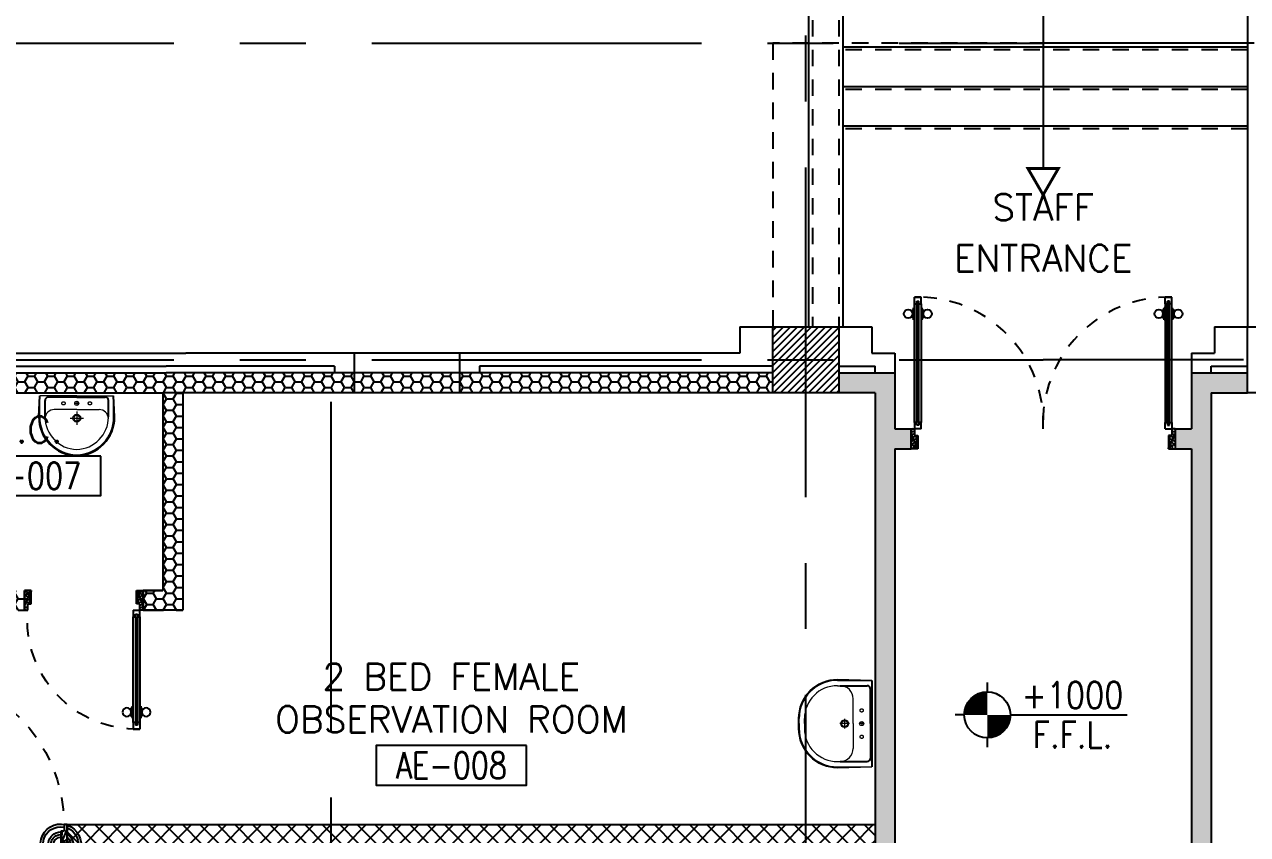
# Model space of a CAD drawing. Extents: x 417819.9 to 417911.9, y 43448 to 43539.2.
# Drawn here: x 417881.97 to 417891.25, y 43522.09 to 43528.24 of the extents above; entities that cross this region are included whole.
import ezdxf
from ezdxf.enums import TextEntityAlignment as Align

# ---------------------------------------------------------------- set-up
doc = ezdxf.new("R2010")
doc.units = 0
doc.header["$MEASUREMENT"] = 0
doc.header["$PDMODE"] = 3
doc.header["$PDSIZE"] = 0.1
for name, pattern in [('CENTERX2', [4, 2.5, -0.5, 0.5, -0.5]), ('DASHED', [0.75, 0.5, -0.25]), ('HIDDEN', [0.375, 0.25, -0.125]), ('HIDDEN2', [0.1875, 0.125, -0.0625])]:
    doc.linetypes.add(name, pattern=pattern)
doc.layers.get('0').update_dxf_attribs({"linetype": 'CONTINUOUS'})
doc.layers.get('DEFPOINTS').update_dxf_attribs({"linetype": 'CONTINUOUS'})
for name, color, linetype in [('AX-DIM', 4, 'CONTINUOUS'), ('AXES', 11, 'CENTERX2'), ('CANOPY-LN', 3, 'CONTINUOUS'), ('COL', 2, 'CONTINUOUS'), ('DOOR', 4, 'CONTINUOUS'), ('DOOR-DIM', 3, 'CONTINUOUS'), ('FIX', 3, 'CONTINUOUS'), ('HAT', 8, 'CONTINUOUS'), ('INSUL', 7, 'CONTINUOUS'), ('LEV-PL', 4, 'CONTINUOUS'), ('PART', 9, 'CONTINUOUS'), ('RM-BOX', 2, 'CONTINUOUS'), ('RM-NAME', 2, 'CONTINUOUS'), ('RM-NO', 2, 'CONTINUOUS'), ('STR', 5, 'CONTINUOUS'), ('WALL', 2, 'CONTINUOUS'), ('WallType', 11, 'CONTINUOUS'), ('WallType2', 3, 'CONTINUOUS'), ('WIN', 7, 'CONTINUOUS')]:
    doc.layers.add(name, color=color, linetype=linetype)
doc.styles.add('ROMANS', font='ROMANS.shx', dxfattribs={"width": 0.6})
doc.styles.add('S', font='ROMANS.SHX')
doc.dimstyles.new('STANDARD in', dxfattribs={"dimtxt": 0.2, "dimasz": 0.1, "dimexe": 0.07, "dimexo": 0.05, "dimgap": 0.1, "dimtad": 1, "dimdec": 0, "dimlfac": 1000, "dimzin": 0, "dimdsep": 46, "dimtxsty": 'ROMANS', "dimblk": 'ARCHTICK', "dimcen": 0.05, "dimdle": 0.05, "dimclrd": 4, "dimclre": 4, "dimclrt": 2, "dimadec": 0, "dimazin": 0, "dimtfac": 1, "dimtdec": 0, "dimtmove": 2, "dimatfit": 3, "dimfxl": 0, "dimtolj": 1, "dimtzin": 0, "dimarcsym": 0})
pattern_1 = [(0, (0, 0), (0.075, 0.04330127), [0.05, -0.1]), (120, (0, 0), (-0.074999999836, 0.043301270284), [0.05, -0.1]), (60, (0, 0), (1.64e-10, 0.086602540284), [-0.1, 0.05])]

# ---------------------------------------------------------------- blocks, each defined once
blk = doc.blocks.new('A$C010A25D0')
at = {"layer": 'DOOR', "color": 0, "linetype": 'ByBlock'}
for p, q in [((95.3, 2038.1), (95.3, 2047.1)), ((95.3, 2047.1), (160.1, 2047.1)), ((160.1, 2038.1), (160.1, 2047.1)), ((1000.3, 2055.9), (1000.3, 2030.9)), ((1000.3, 2055.9), (1150.3, 2055.9)), ((1150.3, 2005.9), (1150.3, 2055.9)), ((0.3, 2030.9), (0.3, 1980.9)), ((0.3, 1980.9), (0.3, 2030.9)), ((50.3, 2030.9), (0.3, 2030.9)), ((50.3, 1980.9), (0.3, 1980.9)), ((30.3, 2013.9), (30.3, 1997.9)), ((50.3, 2013.9), (30.3, 2013.9)), ((50.3, 1997.9), (30.3, 1997.9)), ((50.3, 2030.9), (50.3, 2013.9)), ((50.3, 1997.9), (50.3, 1980.9)), ((82.7, 2030.9), (82.7, 2038.1)), ((172.7, 2038.1), (82.7, 2038.1)), ((82.7, 1980.9), (82.7, 1973.7)), ((172.7, 1973.7), (82.7, 1973.7)), ((95.3, 2038.1), (160.1, 2038.1)), ((95.3, 1973.7), (95.3, 1964.7)), ((95.3, 1973.7), (160.1, 1973.7)), ((95.3, 1964.7), (160.1, 1964.7)), ((160.1, 1973.7), (160.1, 1964.7)), ((172.7, 2030.9), (172.7, 2038.1)), ((172.7, 1980.9), (172.7, 1973.7)), ((950.3, 2013.9), (950.3, 2030.9)), ((950.3, 2030.9), (1000.3, 2030.9)), ((970.3, 2013.9), (950.3, 2013.9)), ((950.3, 1980.9), (950.3, 1997.9)), ((950.3, 1997.9), (970.3, 1997.9)), ((1000.3, 1980.9), (950.3, 1980.9)), ((970.3, 1997.9), (970.3, 2013.9)), ((1000.3, 1980.9), (1000.3, 2030.9)), ((1000.3, 2030.9), (1050.3, 2030.9)), ((1050.3, 2030.9), (1050.3, 2005.9)), ((1050.3, 2005.9), (1150.3, 2005.9)), ((50.3, 130.9), (0.3, 130.9)), ((0.3, 130.9), (0.3, 80.9)), ((0.3, 80.9), (0.3, 130.9)), ((50.3, 113.9), (30.3, 113.9)), ((30.3, 97.9), (30.3, 113.9)), ((50.3, 97.9), (30.3, 97.9)), ((50.3, 113.9), (50.3, 130.9)), ((50.3, 80.9), (50.3, 97.9)), ((172.7, 138.1), (82.7, 138.1)), ((82.7, 130.9), (82.7, 138.1)), ((95.3, 147.1), (160.1, 147.1)), ((95.3, 138.1), (95.3, 147.1)), ((95.3, 138.1), (160.1, 138.1)), ((160.1, 138.1), (160.1, 147.1)), ((172.7, 130.9), (172.7, 138.1)), ((1000.3, 130.9), (950.3, 130.9)), ((950.3, 130.9), (950.3, 113.9)), ((950.3, 113.9), (970.3, 113.9)), ((970.3, 97.9), (950.3, 97.9)), ((950.3, 97.9), (950.3, 80.9)), ((970.3, 113.9), (970.3, 97.9)), ((1000.3, 130.9), (1000.3, 80.9)), ((1050.3, 80.9), (1050.3, 105.9)), ((1050.3, 105.9), (1150.3, 105.9)), ((1150.3, 105.9), (1150.3, 55.9)), ((50.3, 80.9), (0.3, 80.9)), ((82.7, 80.9), (82.7, 73.7)), ((172.7, 73.7), (82.7, 73.7)), ((95.3, 73.7), (160.1, 73.7)), ((95.3, 73.7), (95.3, 64.7)), ((95.3, 64.7), (160.1, 64.7)), ((160.1, 73.7), (160.1, 64.7)), ((172.7, 80.9), (172.7, 73.7)), ((950.3, 80.9), (1000.3, 80.9)), ((1000.3, 55.9), (1000.3, 80.9)), ((1000.3, 80.9), (1050.3, 80.9)), ((1000.3, 55.9), (1150.3, 55.9))]:
    blk.add_line(p, q, dxfattribs=at)
at = {"layer": 'DOOR', "color": 9, "linetype": 'ByBlock'}
for p, q in [((1150.3, 2005.9), (1036.6, 2055.9)), ((1150.3, 2005.9), (1110.2, 2055.9)), ((1150.3, 2005.9), (1050.3, 2019.3)), ((1150.3, 105.9), (1036.6, 55.9)), ((1150.3, 105.9), (1050.3, 92.6)), ((1150.3, 105.9), (1110.2, 55.9))]:
    blk.add_line(p, q, dxfattribs=at)
at = {"layer": 'DOOR', "linetype": 'ByBlock'}
for p, q in [((950.3, 2030.9), (50.3, 2030.9)), ((950.3, 2013.9), (50.3, 2013.9)), ((950.3, 1997.9), (50.3, 1997.9)), ((50.3, 1980.9), (950.3, 1980.9)), ((50.3, 130.9), (950.3, 130.9)), ((950.3, 113.9), (50.3, 113.9)), ((950.3, 97.9), (50.3, 97.9)), ((950.3, 80.9), (50.3, 80.9)), ((1150.3, 55.9), (1000.3, 55.9))]:
    blk.add_line(p, q, dxfattribs=at)
at = {"layer": 'DOOR', "color": 0, "linetype": 'ByBlock'}
for centre in [(127.7, 2079.5), (127.7, 1932.4), (127.7, 179.5), (127.7, 32.4)]:
    blk.add_circle(centre, 32.4, dxfattribs=at)
at = {"layer": 'DOOR', "color": 9, "linetype": 'ByBlock'}
for centre, radius, start, end in [((1150.3, 2005.9), 154.4, 161.10529, 166.28577), ((1150.3, 2005.9), 134.4, 158.15985, 169.28002), ((1150.3, 2005.9), 114.4, 154.08384, 167.37743), ((1150.3, 2005.9), 94.4, 148.01819, 180), ((1150.3, 2005.9), 74.4, 137.77643, 180), ((1150.3, 2005.9), 54.4, 113.20738, 180), ((1150.3, 2005.9), 34.4, 90, 180), ((1150.3, 2005.9), 14.4, 90, 180), ((1150.3, 105.9), 94.4, 180, 211.98181), ((1150.3, 105.9), 74.4, 180, 222.22357), ((1150.3, 105.9), 54.4, 180, 246.79262), ((1150.3, 105.9), 34.4, 180, 270), ((1150.3, 105.9), 14.4, 180, 270), ((1150.3, 105.9), 154.4, 193.71423, 198.89471), ((1150.3, 105.9), 134.4, 190.71998, 201.84015), ((1150.3, 105.9), 114.4, 192.62257, 205.91616)]:
    blk.add_arc(centre, radius, start, end, dxfattribs=at)
at = {"layer": 'DOOR', "linetype": 'HIDDEN', "ltscale": 0.5}
for centre, start, end in [((951.3, 2005.9), 178.49405, 272.95682), ((951.3, 105.9), 87.04318, 181.50595)]:
    blk.add_arc(centre, 951.3, start, end, dxfattribs=at)
at = {"layer": 'WALL'}
blk.add_line((1000.3, 55.9), (1150.3, 55.9), dxfattribs=at)
blk = doc.blocks.new('*X48')
at = {"color": 0}
for p, q in [((80579.2, 69548.4), (81031.9, 70001)), ((80579.2, 69601.4), (80978.8, 70001)), ((80579.2, 69654.4), (80925.8, 70001)), ((80579.2, 69707.5), (80872.8, 70001)), ((80579.2, 69760.5), (80819.7, 70001)), ((80579.2, 69813.5), (80766.7, 70001)), ((80579.2, 69866.6), (80713.7, 70001)), ((80579.2, 69919.6), (80660.6, 70001)), ((80579.2, 69972.6), (80607.6, 70001)), ((80584.9, 69501), (81079.2, 69995.3)), ((80637.9, 69501), (81079.2, 69942.3)), ((80691, 69501), (81079.2, 69889.3)), ((80744, 69501), (81079.2, 69836.2)), ((80797, 69501), (81079.2, 69783.2)), ((80850.1, 69501), (81079.2, 69730.2)), ((80903.1, 69501), (81079.2, 69677.1)), ((80956.1, 69501), (81079.2, 69624.1)), ((81009.2, 69501), (81079.2, 69571.1)), ((81062.2, 69501), (81079.2, 69518))]:
    blk.add_line(p, q, dxfattribs=at)
blk = doc.blocks.new('_ARCHTICK')
at = {"color": 0, "linetype": 'ByBlock', "const_width": 0.15}
blk.add_lwpolyline([(-0.5, -0.5), (0.5, 0.5)], dxfattribs=at)
blk = doc.blocks.new('*D477')
at = {"layer": 'AX-DIM', "color": 4, "lineweight": -2}
for p, q in [((417831.2066, 43525.8089), (417831.2066, 43538.0073)), ((417906.5226, 43536.5673), (417906.5226, 43538.0073)), ((417831.1566, 43537.9373), (417906.5726, 43537.9373))]:
    blk.add_line(p, q, dxfattribs=at)
at = {"layer": 'DEFPOINTS', "color": 0}
for p in [(417906.5226, 43537.9373), (417906.5226, 43536.5173), (417831.2066, 43525.7589)]:
    blk.add_point(p, dxfattribs=at)
at = {"layer": 'AX-DIM', "color": 4, "lineweight": -2, "xscale": 0.1, "yscale": 0.1, "zscale": 0.1, "rotation": 180}
blk.add_blockref('_ARCHTICK', (417831.2066, 43537.9373), dxfattribs=at)
at = {"layer": 'AX-DIM', "color": 4, "lineweight": -2, "xscale": 0.1, "yscale": 0.1, "zscale": 0.1}
blk.add_blockref('_ARCHTICK', (417906.5226, 43537.9373), dxfattribs=at)
at = {"layer": 'AX-DIM', "color": 2, "insert": (417869.829, 43538.1603), "char_height": 0.2, "attachment_point": 5, "style": 'ROMANS'}
blk.add_mtext('\\A1;75316', dxfattribs=at)
blk = doc.blocks.new('RM1')
at = {"layer": 'RM-BOX'}
blk.add_lwpolyline([(569.9, -200), (-569.9, -200), (-569.9, -500), (569.9, -500)], close=True, dxfattribs=at)
at = {"layer": 'RM-NAME', "style": 'ROMANS'}
for tag, p in [('ROOMNAME1', (0, 323.8)), ('ROOMNAME2', (0, 0))]:
    blk.add_attdef(tag, text='', height=200, dxfattribs=at).set_placement(p, align=Align.MIDDLE)
at = {"layer": 'RM-NO', "style": 'ROMANS', "width": 0.8}
blk.add_attdef('ROOMNO', text='', height=200, dxfattribs=at).set_placement((0, -350), align=Align.MIDDLE)
blk = doc.blocks.new('LEV1')
at = {"layer": 'LEV-PL'}
for p, q in [((0, 245), (0, 175)), ((-175, 0), (-245, 0)), ((175, 0), (1061.3, 0)), ((0, -175), (0, -245))]:
    blk.add_line(p, q, dxfattribs=at)
at = {"layer": 'LEV-PL', "const_width": 175}
for points in [[(-87.5, 0, -0.414214), (0, 87.5, -1)], [(87.5, 0, -0.414214), (0, -87.5, -1)]]:
    blk.add_lwpolyline(points, format="xyb", dxfattribs=at)
at = {"layer": 'LEV-PL'}
blk.add_circle((0, 0), 175, dxfattribs=at)
at = {"layer": 'LEV-PL', "color": 4, "style": 'S', "width": 0.85}
for tag, p in [('+0000', (646.1, 50)), ('F.F.L.', (646.1, -250))]:
    blk.add_attdef(tag, text='', height=200, dxfattribs=at).set_placement(p, align=Align.CENTER)
blk = doc.blocks.new('LAV-003')
at = {"layer": 'FIX', "linetype": 'ByBlock'}
blk.add_line((-327.5, -25), (327.5, -25), dxfattribs=at)
at = {"layer": 'FIX', "linetype": 'Continuous', "lineweight": 20}
for p, q in [((-327.5, -285), (-327.5, -25)), ((327.5, -285), (327.5, -25)), ((0, -165), (-187.5, -165)), ((0, -165), (187.5, -165)), ((-287.5, -285), (-287.5, -265)), ((287.5, -285), (287.5, -265)), ((0, -535), (-37.5, -535)), ((0, -535), (37.5, -535)), ((0, -575), (-37.5, -575)), ((0, -575), (37.5, -575))]:
    blk.add_line(p, q, dxfattribs=at)
at = {"layer": 'FIX', "linetype": 'ByBlock', "ltscale": 0.3}
for p, q in [((-287.5, -265), (-287.5, -60)), ((0, -35), (-262.5, -35)), ((0, -35), (262.5, -35)), ((287.5, -265), (287.5, -60))]:
    blk.add_line(p, q, dxfattribs=at)
at = {"layer": 'FIX', "lineweight": 20}
for p, q in [((0, -85.4), (0, -116.5)), ((-15.6, -100.9), (15.5, -100.9))]:
    blk.add_line(p, q, dxfattribs=at)
at = {"layer": 'FIX', "linetype": 'DASHED', "lineweight": 20, "ltscale": 0.04}
for p, q in [((-35.7, -230.5), (36.6, -230.5)), ((0, -193.9), (0, -266.1))]:
    blk.add_line(p, q, dxfattribs=at)
at = {"layer": 'FIX', "linetype": 'Continuous', "lineweight": 20}
blk.add_lwpolyline([(294.8, -25), (0, -25), (-327.5, -25), (-334.5, -285, 0.414214), (-37.5, -582), (0, -582), (37.5, -582, 0.414214), (334.5, -285), (327.5, -25), (0, -25)], format="xyb", dxfattribs=at)
at = {"layer": 'FIX', "linetype": 'HIDDEN', "lineweight": 20, "ltscale": 0.05}
for centre in [(-100, -100.9), (100, -100.9)]:
    blk.add_circle(centre, 12.4, dxfattribs=at)
at = {"layer": 'FIX', "lineweight": 20}
for centre, radius in [((0, -100.9), 15.5), ((0.5, -230), 29.5), ((0.5, -230), 22.5)]:
    blk.add_circle(centre, radius, dxfattribs=at)
at = {"layer": 'FIX', "linetype": 'ByBlock', "ltscale": 0.3}
for centre, start, end in [((-262.5, -60), 90, 180), ((262.5, -60), 0, 90)]:
    blk.add_arc(centre, 25, start, end, dxfattribs=at)
at = {"layer": 'FIX', "linetype": 'Continuous', "lineweight": 20}
for centre, radius, start, end in [((-187.5, -265), 100, 90, 180), ((187.5, -265), 100, 0, 90), ((-37.5, -285), 290, 180, 270), ((-37.5, -285), 250, 180, 270), ((37.5, -285), 290, 270, 0), ((37.5, -285), 250, 270, 0)]:
    blk.add_arc(centre, radius, start, end, dxfattribs=at)
blk = doc.blocks.new('DOOR100')
at = {"layer": 'DOOR', "color": 7, "linetype": 'ByBlock'}
for p, q in [((-75, 1250), (-75, 1300)), ((-75, 1300), (-25, 1300)), ((-25, 1300), (-75, 1300)), ((-25, 1250), (-25, 1300)), ((-82.2, 1127.6), (-82.2, 1217.6)), ((-75, 1217.6), (-82.2, 1217.6)), ((-58, 1250), (-75, 1250)), ((-58, 1250), (-58, 1270)), ((-42, 1270), (-58, 1270)), ((-42, 1250), (-42, 1270)), ((-25, 1250), (-42, 1250)), ((-25, 1217.6), (-17.8, 1217.6)), ((-17.8, 1127.6), (-17.8, 1217.6)), ((-91.2, 1205), (-91.2, 1140.2)), ((-82.2, 1205), (-91.2, 1205)), ((-82.2, 1140.2), (-91.2, 1140.2)), ((-82.2, 1205), (-82.2, 1140.2)), ((-75, 1127.6), (-82.2, 1127.6)), ((-25, 1127.6), (-17.8, 1127.6)), ((-17.8, 1205), (-17.8, 1140.2)), ((-17.8, 1205), (-8.8, 1205)), ((-17.8, 1140.2), (-8.8, 1140.2)), ((-8.8, 1205), (-8.8, 1140.2)), ((-75, 200), (-58, 200)), ((-75, 150), (-75, 200)), ((-58, 200), (-58, 180)), ((-42, 200), (-25, 200)), ((-42, 180), (-42, 200)), ((-25, 200), (-25, 150)), ((-1200, 0), (-1200, 150)), ((-1200, 150), (-1175, 150)), ((-1200, 150), (-1200, 0)), ((-1150, 0), (-1200, 113.7)), ((-1175, 150), (-1175, 100)), ((-1175, 100), (-1150, 100)), ((-1150, 0), (-1163.4, 100)), ((-1150, 100), (-1150, 0)), ((-75, 150), (-25, 150)), ((-58, 180), (-42, 180)), ((-50, 0), (0, 113.7)), ((-50, 100), (-50, 0)), ((-50, 0), (-36.6, 100)), ((-25, 100), (-50, 100)), ((0, 150), (-25, 150)), ((-25, 150), (-25, 100)), ((0, 0), (0, 150)), ((0, 150), (0, 0)), ((-1150, 0), (-1200, 40.1)), ((-1150, 0), (-1200, 0)), ((-50, 0), (0, 40.1)), ((-50, 0), (0, 0))]:
    blk.add_line(p, q, dxfattribs=at)
at = {"layer": 'DOOR', "linetype": 'ByBlock'}
for p, q in [((-75, 1250), (-75, 200)), ((-58, 200), (-58, 1250)), ((-42, 200), (-42, 1250)), ((-25, 200), (-25, 1250))]:
    blk.add_line(p, q, dxfattribs=at)
at = {"layer": 'DOOR', "color": 7, "linetype": 'ByBlock'}
for centre in [(-123.5, 1172.6), (23.5, 1172.6)]:
    blk.add_circle(centre, 32.4, dxfattribs=at)
at = {"layer": 'DOOR', "linetype": 'HIDDEN', "ltscale": 0.5}
blk.add_arc((-25, 150), 1150, 90, 180, dxfattribs=at)
at = {"layer": 'DOOR', "color": 7, "linetype": 'ByBlock'}
for centre, radius, start, end in [((-1150, 0), 154.4, 103.71423, 108.89471), ((-1150, 0), 134.4, 100.71998, 111.84015), ((-1150, 0), 94.4, 90, 121.98181), ((-50, 0), 94.4, 58.01819, 90), ((-50, 0), 134.4, 68.15985, 79.28002), ((-50, 0), 114.4, 64.08384, 77.37743), ((-50, 0), 154.4, 71.10529, 76.28577), ((-1150, 0), 74.4, 90, 132.22357), ((-1150, 0), 54.4, 90, 156.79262), ((-1150, 0), 34.4, 90, 180), ((-1150, 0), 14.4, 90, 180), ((-50, 0), 74.4, 47.77643, 90), ((-50, 0), 54.4, 23.20738, 90), ((-50, 0), 34.4, 0, 90), ((-50, 0), 14.4, 0, 90)]:
    blk.add_arc(centre, radius, start, end, dxfattribs=at)
blk = doc.blocks.new('DOOR90')
at = {"layer": 'DOOR', "color": 7, "linetype": 'ByBlock'}
for p, q in [((-150, 0), (0, 0)), ((-150, 0), (-150, -25)), ((0, -50), (-113.7, 0)), ((0, -50), (-40.1, 0)), ((0, -50), (0, 0)), ((-1000, -25), (-1050, -25)), ((-1050, -75), (-1050, -25)), ((-1050, -25), (-1050, -75)), ((-1000, -75), (-1050, -75)), ((-1000, -42), (-1020, -42)), ((-1020, -42), (-1020, -58)), ((-1000, -58), (-1020, -58)), ((-1000, -25), (-1000, -42)), ((-1000, -58), (-1000, -75)), ((-877.6, -17.8), (-967.6, -17.8)), ((-967.6, -25), (-967.6, -17.8)), ((-967.6, -75), (-967.6, -82.2)), ((-877.6, -82.2), (-967.6, -82.2)), ((-955, -8.8), (-890.2, -8.8)), ((-955, -17.8), (-955, -8.8)), ((-955, -17.8), (-890.2, -17.8)), ((-955, -82.2), (-890.2, -82.2)), ((-955, -82.2), (-955, -91.2)), ((-955, -91.2), (-890.2, -91.2)), ((-890.2, -17.8), (-890.2, -8.8)), ((-890.2, -82.2), (-890.2, -91.2)), ((-877.6, -25), (-877.6, -17.8)), ((-877.6, -75), (-877.6, -82.2)), ((-200, -25), (-150, -25)), ((-200, -42), (-200, -25)), ((-180, -42), (-200, -42)), ((-200, -58), (-180, -58)), ((-200, -75), (-200, -58)), ((-150, -75), (-200, -75)), ((-180, -58), (-180, -42)), ((-150, -25), (-100, -25)), ((-150, -75), (-150, -25)), ((-100, -25), (-100, -50)), ((0, -50), (-100, -36.6)), ((-100, -50), (0, -50)), ((-150, -875), (-100, -875)), ((-150, -900), (-150, -875)), ((-150, -900), (0, -900)), ((0, -900), (-150, -900)), ((0, -850), (-113.7, -900)), ((-100, -875), (-100, -850)), ((0, -850), (-100, -863.4)), ((-100, -850), (0, -850)), ((0, -850), (-40.1, -900)), ((0, -850), (0, -900))]:
    blk.add_line(p, q, dxfattribs=at)
at = {"layer": 'DOOR', "linetype": 'ByBlock'}
for p, q in [((-200, -25), (-1000, -25)), ((-200, -42), (-1000, -42)), ((-200, -58), (-1000, -58)), ((-1000, -75), (-200, -75))]:
    blk.add_line(p, q, dxfattribs=at)
at = {"layer": 'DOOR', "color": 7, "linetype": 'ByBlock'}
for centre in [(-922.6, 23.5), (-922.6, -123.5)]:
    blk.add_circle(centre, 32.4, dxfattribs=at)
for centre, radius, start, end in [((0, -50), 154.4, 161.10529, 166.28577), ((0, -50), 94.4, 148.01819, 180), ((0, -50), 134.4, 158.15985, 169.28002), ((0, -50), 114.4, 154.08384, 167.37743), ((0, -50), 74.4, 137.77643, 180), ((0, -50), 54.4, 113.20738, 180), ((0, -50), 34.4, 90, 180), ((0, -50), 14.4, 90, 180), ((0, -850), 154.4, 193.71423, 198.89471), ((0, -850), 134.4, 190.71998, 201.84015), ((0, -850), 94.4, 180, 211.98181), ((0, -850), 74.4, 180, 222.22357), ((0, -850), 54.4, 180, 246.79262), ((0, -850), 34.4, 180, 270), ((0, -850), 14.4, 180, 270)]:
    blk.add_arc(centre, radius, start, end, dxfattribs=at)
at = {"layer": 'DOOR', "linetype": 'HIDDEN', "ltscale": 0.5}
blk.add_arc((-222.2, -50), 828.2, 178.27012, 275.00304, dxfattribs=at)

msp = doc.modelspace()

# ---------------------------------------------------------------- hatches: boundary and pattern name
at = {"layer": 'WallType'}
h = msp.add_hatch(dxfattribs=at)
h.set_pattern_fill('ANSI37', color=256, scale=0.75, style=0)
h.set_pattern_definition([(45, (0, 0), (-0.066291260736, 0.066291260736), []), (135, (0, 0), (-0.066291260736, -0.066291260736), [])])
h.paths.add_polyline_path([(417888.4216, 43522.1693), (417882.2966, 43522.1693), (417882.2966, 43522.0193), (417883.0216, 43522.0193), (417883.0216, 43521.8684), (417883.1716, 43521.8684), (417883.1716, 43522.0193), (417888.4216, 43522.0193)])
at = {"layer": 'WallType2'}
h = msp.add_hatch(dxfattribs=at)
h.set_pattern_fill('HONEY', color=256, scale=0.4, style=0)
h.set_pattern_definition(pattern_1)
h.paths.add_polyline_path([(417884.4716, 43525.5943), (417883.0466, 43525.5943), (417880.9466, 43525.5943), (417880.9466, 43525.4443), (417883.0216, 43525.4443), (417884.4716, 43525.4443)])
h = msp.add_hatch(dxfattribs=at)
h.set_pattern_fill('HONEY', color=256, scale=0.4, style=0)
h.set_pattern_definition(pattern_1)
edge = h.paths.add_edge_path()
edge.add_line((417888.5716, 43524.6634), (417888.5716, 43525.0193))
edge.add_line((417888.5716, 43525.0193), (417888.6966, 43525.0193))
edge.add_line((417888.6966, 43525.0193), (417888.6966, 43525.1693))
edge.add_line((417888.6966, 43525.1693), (417888.5716, 43525.1693))
edge.add_line((417888.5716, 43525.1693), (417888.5716, 43525.5943))
edge.add_line((417888.5716, 43525.5943), (417888.1466, 43525.5943))
edge.add_line((417888.1466, 43525.5943), (417888.1466, 43525.4443))
edge.add_line((417888.1466, 43525.4443), (417888.4216, 43525.4443))
edge.add_line((417888.4216, 43525.4443), (417888.4216, 43522.1693))
edge.add_line((417888.4216, 43522.1693), (417888.4216, 43518.5943))
edge.add_line((417888.4216, 43518.5943), (417888.4216, 43518.3943))
edge.add_line((417888.4216, 43518.3943), (417888.1466, 43518.3943))
edge.add_line((417888.1466, 43518.3943), (417888.1466, 43518.2443))
edge.add_line((417888.1466, 43518.2443), (417888.4216, 43518.2443))
edge.add_line((417888.4216, 43518.2443), (417888.4216, 43517.2572))
edge.add_line((417888.4216, 43517.2572), (417888.4216, 43514.3451))
edge.add_line((417888.4216, 43514.3451), (417888.4216, 43513.7693))
edge.add_line((417888.4216, 43513.7693), (417887.6337, 43513.7693))
edge.add_line((417887.6337, 43513.7693), (417885.2716, 43513.7693))
edge.add_line((417885.2716, 43513.7693), (417885.2716, 43513.6193))
edge.add_line((417885.2716, 43513.6193), (417885.9216, 43513.6193))
edge.add_line((417885.9216, 43513.6193), (417885.9216, 43511.5443))
edge.add_line((417885.9216, 43511.5443), (417883.1716, 43511.5443))
edge.add_line((417883.1716, 43511.5443), (417883.1716, 43512.5693))
edge.add_line((417883.1716, 43512.5693), (417883.0216, 43512.5693))
edge.add_line((417883.0216, 43512.5693), (417883.0216, 43511.2443))
edge.add_line((417883.0216, 43511.2443), (417883.1716, 43511.2443))
edge.add_line((417883.1716, 43511.2443), (417883.1716, 43511.3943))
edge.add_line((417883.1716, 43511.3943), (417886.2216, 43511.3943))
edge.add_line((417886.2216, 43511.3943), (417886.2216, 43511.5443))
edge.add_line((417886.2216, 43511.5443), (417886.0716, 43511.5443))
edge.add_line((417886.0716, 43511.5443), (417886.0716, 43513.6193))
edge.add_line((417886.0716, 43513.6193), (417888.4216, 43513.6193))
edge.add_line((417888.4216, 43513.6193), (417888.4216, 43512.2477))
edge.add_line((417888.4216, 43512.2477), (417888.4216, 43512.2477))
edge.add_ellipse((417888.3486, 43512.2477), major_axis=(-0.0516, 0.0516), ratio=1, start_angle=225, end_angle=225.01672, ccw=False)
edge.add_line((417888.4216, 43512.2477), (417888.4216, 43511.986))
edge.add_line((417888.4216, 43511.986), (417888.4216, 43511.986))
edge.add_ellipse((417888.3486, 43511.986), major_axis=(0.0516, 0.0516), ratio=1, start_angle=314.98328, end_angle=315, ccw=False)
edge.add_line((417888.4216, 43511.986), (417888.4216, 43511.5443))
edge.add_line((417888.4216, 43511.5443), (417888.1466, 43511.5443))
edge.add_line((417888.1466, 43511.5443), (417888.1466, 43511.3943))
edge.add_line((417888.1466, 43511.3943), (417888.4216, 43511.3943))
edge.add_line((417888.4216, 43511.3943), (417888.4216, 43511.1943))
edge.add_line((417888.4216, 43511.1943), (417888.1466, 43511.1943))
edge.add_line((417888.1466, 43511.1943), (417888.1466, 43511.0443))
edge.add_line((417888.1466, 43511.0443), (417888.4216, 43511.0443))
edge.add_line((417888.4216, 43511.0443), (417888.4216, 43507.7693))
edge.add_line((417888.4216, 43507.7693), (417887.2966, 43507.7693))
edge.add_line((417887.2966, 43507.7693), (417883.1716, 43507.7693))
edge.add_line((417883.1716, 43507.7693), (417883.1716, 43510.0443))
edge.add_line((417883.1716, 43510.0443), (417883.0216, 43510.0443))
edge.add_line((417883.0216, 43510.0443), (417883.0216, 43508.9693))
edge.add_line((417883.0216, 43508.9693), (417882.8841, 43508.9693))
edge.add_line((417882.8841, 43508.9693), (417882.8841, 43508.8193))
edge.add_line((417882.8841, 43508.8193), (417883.0216, 43508.8193))
edge.add_line((417883.0216, 43508.8193), (417883.0216, 43507.6193))
edge.add_line((417883.0216, 43507.6193), (417886.6216, 43507.6193))
edge.add_line((417886.6216, 43507.6193), (417886.6216, 43507.3943))
edge.add_line((417886.6216, 43507.3943), (417886.7716, 43507.3943))
edge.add_line((417886.7716, 43507.3943), (417886.7716, 43507.6193))
edge.add_line((417886.7716, 43507.6193), (417888.5716, 43507.6193))
edge.add_line((417888.5716, 43507.6193), (417888.5716, 43508.8193))
edge.add_line((417888.5716, 43508.8193), (417888.7966, 43508.8193))
edge.add_line((417888.7966, 43508.8193), (417888.7966, 43508.9693))
edge.add_line((417888.7966, 43508.9693), (417888.5716, 43508.9693))
edge.add_line((417888.5716, 43508.9693), (417888.5716, 43524.6634))
h = msp.add_hatch(dxfattribs=at)
h.set_pattern_fill('HONEY', color=256, scale=0.4, style=0)
h.set_pattern_definition(pattern_1)
h.paths.add_polyline_path([(417885.2716, 43525.5943), (417884.4716, 43525.5943), (417884.4716, 43525.4443), (417885.2716, 43525.4443)])
h = msp.add_hatch(dxfattribs=at)
h.set_pattern_fill('HONEY', color=256, scale=0.4, style=0)
h.set_pattern_definition(pattern_1)
h.paths.add_polyline_path([(417887.6466, 43525.5943), (417885.2716, 43525.5943), (417885.2716, 43525.4443), (417887.6466, 43525.4443)])
h = msp.add_hatch(dxfattribs=at)
h.set_pattern_fill('HONEY', color=256, scale=0.4, style=0)
h.set_pattern_definition([(0, (0, 0), (0.075, 0.04330127), [0.05, -0.1]), (120, (0, 0), (-0.074999999836, 0.043301270284), [0.05, -0.1]), (60, (0, 0), (1.64e-10, 0.086602540284), [-0.1, 0.05])])
h.paths.add_polyline_path([(417890.9716, 43525.4443), (417891.2466, 43525.4443), (417891.2466, 43525.5943), (417890.8216, 43525.5943), (417890.8216, 43525.1693), (417890.6966, 43525.1693), (417890.6966, 43525.0193), (417890.8216, 43525.0193), (417890.8216, 43516.0193), (417892.0966, 43516.0193), (417892.5466, 43516.0193), (417892.5466, 43515.8693), (417892.6966, 43515.8693), (417892.6966, 43516.1693), (417890.9716, 43516.1693), (417890.9716, 43518.2443), (417891.2466, 43518.2443), (417891.2466, 43518.3943), (417890.9716, 43518.3943), (417890.9716, 43518.5943), (417891.2466, 43518.5943), (417891.2466, 43518.7443), (417890.9716, 43518.7443)])
h = msp.add_hatch(dxfattribs=at)
h.set_pattern_fill('HONEY', color=256, scale=0.4, style=0)
h.set_pattern_definition(pattern_1)
h.paths.add_polyline_path([(417881.9716, 43523.9443), (417880.9466, 43523.9443), (417880.9466, 43525.4443), (417880.7966, 43525.4443), (417880.7966, 43523.7943), (417881.5361, 43523.7943), (417881.9716, 43523.7943)])
h.paths.add_polyline_path([(417883.1716, 43525.4443), (417883.0216, 43525.4443), (417883.0216, 43523.9443), (417882.8716, 43523.9443), (417882.8716, 43523.7943), (417883.0216, 43523.7943), (417883.1716, 43523.7943)])

# ---------------------------------------------------------------- linework, layer by layer
at = {"layer": 'AXES'}
for p, q in [((417887.8966, 43448.6529), (417887.8966, 43538.4875)), ((417820.6052, 43528.0943), (417889.6966, 43528.0943)), ((417911.2163, 43528.0943), (417889.6966, 43528.0943)), ((417820.6052, 43525.6943), (417889.6966, 43525.6943)), ((417911.2163, 43525.6943), (417889.6966, 43525.6943)), ((417884.2966, 43466.8743), (417884.2966, 43525.4443))]:
    msp.add_line(p, q, dxfattribs=at)
at = {"layer": 'CANOPY-LN', "linetype": 'HIDDEN2'}
for p, q in [((417887.6466, 43528.0943), (417887.6466, 43525.9443)), ((417891.7466, 43528.0943), (417887.6466, 43528.0943))]:
    msp.add_line(p, q, dxfattribs=at)
at = {"layer": 'COL'}
for points in [[(417887.6466, 43525.4443), (417887.6466, 43525.9443), (417888.1466, 43525.9443), (417888.1466, 43525.4443)], [(417891.2466, 43525.4443), (417891.2466, 43525.9443), (417891.7466, 43525.9443), (417891.7466, 43525.4443)]]:
    msp.add_lwpolyline(points, close=True, dxfattribs=at)
at = {"layer": 'FIX', "color": 32, "linetype": 'ByBlock', "ltscale": 0.3}
for p, q in [((417882.0809, 43525.2613), (417882.0879, 43525.4213)), ((417882.1279, 43525.2613), (417882.1279, 43525.3863)), ((417882.3679, 43525.4113), (417882.1529, 43525.4113)), ((417882.3679, 43525.4113), (417882.5829, 43525.4113)), ((417882.6079, 43525.2613), (417882.6079, 43525.3863)), ((417882.6549, 43525.2613), (417882.6479, 43525.4213))]:
    msp.add_line(p, q, dxfattribs=at)
at = {"layer": 'FIX', "linetype": 'Continuous', "lineweight": 20}
for p, q in [((417882.0879, 43525.2613), (417882.0879, 43525.4213)), ((417882.3679, 43525.4213), (417882.0879, 43525.4213)), ((417882.3679, 43525.4213), (417882.1205, 43525.4213)), ((417882.3679, 43525.4213), (417882.6479, 43525.4213)), ((417882.3679, 43525.4213), (417882.6152, 43525.4213)), ((417882.6479, 43525.2613), (417882.6479, 43525.4213)), ((417882.3679, 43525.3163), (417882.1979, 43525.3163)), ((417882.3679, 43525.3163), (417882.5379, 43525.3163))]:
    msp.add_line(p, q, dxfattribs=at)
at = {"layer": 'FIX', "color": 32, "lineweight": 20}
for p, q in [((417882.3522, 43525.3638), (417882.3833, 43525.3638)), ((417882.3679, 43525.3794), (417882.3679, 43525.3483))]:
    msp.add_line(p, q, dxfattribs=at)
at = {"layer": 'FIX', "color": 32, "linetype": 'DASHED', "lineweight": 20, "ltscale": 0.05}
for p, q in [((417882.3683, 43525.3013), (417882.3683, 43525.2013)), ((417882.3683, 43525.3013), (417882.3683, 43525.2013)), ((417882.3183, 43525.2513), (417882.4183, 43525.2513))]:
    msp.add_line(p, q, dxfattribs=at)
at = {"layer": 'FIX', "color": 32, "linetype": 'HIDDEN', "lineweight": 20, "ltscale": 0.05}
for centre in [(417882.2679, 43525.3638), (417882.4679, 43525.3638)]:
    msp.add_circle(centre, 0.0124, dxfattribs=at)
at = {"layer": 'FIX', "lineweight": 20}
for centre, radius in [((417882.3679, 43525.3638), 0.0155), ((417882.3683, 43525.2513), 0.0295), ((417882.3683, 43525.2513), 0.0225)]:
    msp.add_circle(centre, radius, dxfattribs=at)
at = {"layer": 'FIX', "color": 32, "linetype": 'ByBlock', "ltscale": 0.3}
for centre, radius, start, end in [((417882.1529, 43525.3863), 0.025, 90, 180), ((417882.5829, 43525.3863), 0.025, 0, 90), ((417882.3729, 43525.2593), 0.2921, 179.60965, 269.00362), ((417882.3628, 43525.2593), 0.2921, 270.99638, 0.39035)]:
    msp.add_arc(centre, radius, start, end, dxfattribs=at)
at = {"layer": 'FIX', "linetype": 'Continuous', "lineweight": 20}
for centre, radius, start, end in [((417882.3729, 43525.2593), 0.2851, 179.60002, 268.97983), ((417882.3729, 43525.2593), 0.2451, 179.53434, 268.81866), ((417882.1979, 43525.2463), 0.07, 90, 180), ((417882.3628, 43525.2593), 0.2851, 271.02017, 0.39998), ((417882.3628, 43525.2593), 0.2451, 271.18134, 0.46566), ((417882.5379, 43525.2463), 0.07, 0, 90)]:
    msp.add_arc(centre, radius, start, end, dxfattribs=at)
at = {"layer": 'INSUL'}
for p, q in [((417880.9466, 43525.6443), (417883.0466, 43525.6443)), ((417884.3216, 43525.6443), (417883.0466, 43525.6443)), ((417884.3216, 43525.6443), (417884.3216, 43525.5943)), ((417887.6466, 43525.6443), (417885.4216, 43525.6443)), ((417885.4216, 43525.6443), (417885.4216, 43525.5943)), ((417888.1466, 43525.6443), (417888.4216, 43525.6443)), ((417888.1466, 43525.6443), (417888.4216, 43525.6443)), ((417888.1466, 43525.6443), (417888.4216, 43525.6443)), ((417888.4216, 43525.5943), (417888.4216, 43525.6443)), ((417888.4216, 43525.5943), (417888.4216, 43525.6443)), ((417888.4216, 43525.5943), (417888.4216, 43525.6443)), ((417888.4216, 43525.5943), (417888.4216, 43525.6443)), ((417890.9716, 43525.5943), (417890.9716, 43525.6443)), ((417890.9716, 43525.6443), (417891.2466, 43525.6443)), ((417890.9716, 43525.6443), (417891.2466, 43525.6443)), ((417890.9716, 43525.5943), (417890.9716, 43525.6443)), ((417890.9716, 43525.5943), (417890.9716, 43525.6443)), ((417880.9466, 43525.5943), (417883.0466, 43525.5943)), ((417884.4716, 43525.5943), (417883.0466, 43525.5943)), ((417887.6466, 43525.5943), (417885.2716, 43525.5943)), ((417888.1466, 43525.5943), (417888.4216, 43525.5943)), ((417888.1466, 43525.5943), (417888.4216, 43525.5943)), ((417888.1466, 43525.5943), (417888.5716, 43525.5943)), ((417890.8216, 43525.5943), (417891.2466, 43525.5943)), ((417890.9716, 43525.5943), (417891.2466, 43525.5943))]:
    msp.add_line(p, q, dxfattribs=at)
at = {"layer": 'STR'}
for p, q in [((417887.9166, 43528.9643), (417887.9166, 43525.9443)), ((417888.1766, 43528.9643), (417888.1766, 43525.9443)), ((417889.6966, 43528.9643), (417889.6966, 43527.1443)), ((417891.2466, 43528.9643), (417891.2466, 43525.9443)), ((417891.2466, 43528.0643), (417888.1766, 43528.0643)), ((417891.2466, 43528.0643), (417888.1766, 43528.0643)), ((417891.2466, 43527.7643), (417888.1766, 43527.7643)), ((417891.2466, 43527.7643), (417888.1766, 43527.7643)), ((417891.2466, 43527.4643), (417888.1766, 43527.4643)), ((417891.2466, 43527.4643), (417888.1766, 43527.4643))]:
    msp.add_line(p, q, dxfattribs=at)
at = {"layer": 'STR', "linetype": 'HIDDEN2'}
for p, q in [((417887.9466, 43528.9443), (417887.9466, 43525.9443)), ((417888.1466, 43528.9443), (417888.1466, 43525.9443)), ((417891.2466, 43528.0443), (417888.1466, 43528.0443)), ((417891.2466, 43528.0443), (417888.1466, 43528.0443)), ((417891.2466, 43527.7443), (417888.1466, 43527.7443)), ((417891.2466, 43527.7443), (417888.1466, 43527.7443)), ((417891.2466, 43527.4443), (417888.1466, 43527.4443)), ((417891.2466, 43527.4443), (417888.1466, 43527.4443))]:
    msp.add_line(p, q, dxfattribs=at)
at = {"layer": 'STR', "color": 2, "linetype": 'HIDDEN2'}
msp.add_line((417887.6466, 43528.0943), (417887.6466, 43525.9443), dxfattribs=at)
at = {"layer": 'STR', "const_width": 0.0215}
msp.add_lwpolyline([(417889.8121, 43527.1443), (417889.5811, 43527.1443), (417889.6966, 43526.9443)], close=True, dxfattribs=at)
msp.add_lwpolyline([(417889.8121, 43527.1443), (417889.5811, 43527.1443), (417889.6966, 43526.9443)], close=True, dxfattribs=at)
msp.add_lwpolyline([(417889.8121, 43527.1443), (417889.5811, 43527.1443), (417889.6966, 43526.9443)], close=True, dxfattribs=at)
msp.add_lwpolyline([(417889.8121, 43527.1443), (417889.5811, 43527.1443), (417889.6966, 43526.9443)], close=True, dxfattribs=at)
at = {"layer": 'WALL'}
for p, q in [((417887.3966, 43525.9443), (417887.3966, 43525.7443)), ((417887.3966, 43525.9443), (417888.3966, 43525.9443)), ((417888.3966, 43525.9443), (417888.3966, 43525.7443)), ((417890.9966, 43525.9443), (417890.9966, 43525.7443)), ((417890.9966, 43525.9443), (417891.9966, 43525.9443)), ((417881.1966, 43525.7443), (417883.1966, 43525.7443)), ((417884.4716, 43525.7443), (417883.1966, 43525.7443)), ((417884.4716, 43525.7443), (417884.4716, 43525.4443)), ((417884.4716, 43525.7443), (417884.4716, 43525.4443)), ((417887.3966, 43525.7443), (417885.2716, 43525.7443)), ((417885.2716, 43525.7443), (417885.2716, 43525.4443)), ((417885.2716, 43525.7443), (417885.2716, 43525.4443)), ((417888.3966, 43525.7443), (417888.5716, 43525.7443)), ((417888.5716, 43525.7443), (417888.5716, 43525.1693)), ((417888.5716, 43525.7443), (417888.5716, 43525.1693)), ((417890.8216, 43525.7443), (417890.8216, 43525.1693)), ((417890.8216, 43525.7443), (417890.8216, 43525.1693)), ((417890.8216, 43525.7443), (417890.9966, 43525.7443)), ((417890.8216, 43525.7443), (417890.8216, 43525.1693)), ((417880.9466, 43525.4443), (417883.0216, 43525.4443)), ((417883.0216, 43525.4443), (417883.0216, 43523.9443)), ((417884.4716, 43525.4443), (417883.0216, 43525.4443)), ((417883.1716, 43525.4443), (417883.1716, 43523.7943)), ((417887.6466, 43525.4443), (417885.2716, 43525.4443)), ((417888.4216, 43525.4443), (417888.1466, 43525.4443)), ((417888.4216, 43525.4443), (417888.1466, 43525.4443)), ((417888.4216, 43525.4443), (417888.1466, 43525.4443)), ((417888.4216, 43525.4443), (417888.4216, 43522.1693)), ((417888.4216, 43525.4443), (417888.4216, 43522.1693)), ((417888.4216, 43525.4443), (417888.4216, 43522.1693)), ((417890.9716, 43525.4443), (417890.9716, 43518.7443)), ((417890.9716, 43525.4443), (417891.2466, 43525.4443)), ((417890.9716, 43525.4443), (417891.2466, 43525.4443)), ((417888.5716, 43525.1693), (417888.6966, 43525.1693)), ((417888.5716, 43525.1693), (417888.6966, 43525.1693)), ((417888.5716, 43525.1693), (417888.6966, 43525.1693)), ((417888.6966, 43525.1693), (417888.6966, 43525.0193)), ((417888.6966, 43525.1693), (417888.6966, 43525.0193)), ((417888.6966, 43525.1693), (417888.6966, 43525.0193)), ((417888.6966, 43525.1693), (417888.6966, 43525.0193)), ((417890.6966, 43525.1693), (417890.6966, 43525.0193)), ((417890.6966, 43525.1693), (417890.8216, 43525.1693)), ((417890.6966, 43525.1693), (417890.8216, 43525.1693)), ((417890.6966, 43525.1693), (417890.6966, 43525.0193)), ((417890.6966, 43525.1693), (417890.6966, 43525.0193)), ((417890.6966, 43525.1693), (417890.6966, 43525.0193)), ((417888.5716, 43525.0193), (417888.5716, 43508.9693)), ((417888.5716, 43525.0193), (417888.5716, 43508.9693)), ((417888.5716, 43525.0193), (417888.6966, 43525.0193)), ((417888.5716, 43525.0193), (417888.6966, 43525.0193)), ((417888.5716, 43525.0193), (417888.5716, 43508.9693)), ((417888.5716, 43525.0193), (417888.6966, 43525.0193)), ((417890.6966, 43525.0193), (417890.8216, 43525.0193)), ((417890.6966, 43525.0193), (417890.8216, 43525.0193)), ((417890.8216, 43525.0193), (417890.8216, 43516.0193)), ((417890.8216, 43525.0193), (417890.8216, 43516.0193)), ((417888.5716, 43524.6634), (417888.5716, 43508.9693)), ((417883.0216, 43523.9443), (417882.8716, 43523.9443)), ((417882.8716, 43523.9443), (417883.0216, 43523.9443)), ((417882.8716, 43523.9443), (417882.8716, 43523.7943)), ((417882.8716, 43523.9443), (417882.8716, 43523.7943)), ((417883.1716, 43523.7943), (417882.8716, 43523.7943)), ((417882.8716, 43523.7943), (417883.0216, 43523.7943)), ((417882.2966, 43522.1693), (417888.4216, 43522.1693)), ((417882.2966, 43522.1693), (417882.2966, 43522.0193)), ((417888.4216, 43522.1693), (417888.4216, 43518.5943))]:
    msp.add_line(p, q, dxfattribs=at)
at = {"layer": 'WIN'}
for p, q in [((417885.2716, 43525.7443), (417884.4716, 43525.7443)), ((417885.2716, 43525.5943), (417884.4716, 43525.5943)), ((417885.2716, 43525.5943), (417884.4716, 43525.5943)), ((417885.2716, 43525.4443), (417884.4716, 43525.4443))]:
    msp.add_line(p, q, dxfattribs=at)

# ---------------------------------------------------------------- block references
at = {"layer": 'DOOR', "color": 0, "xscale": 0.0009999999892897904, "yscale": 0.0009999999892897904, "zscale": 0.001, "rotation": 270}
msp.add_blockref('A$C010A25D0', (417888.6407, 43526.1697), dxfattribs=at)
at = {"layer": 'DOOR', "xscale": -0.001000000047497451, "yscale": 0.0009999999892897904, "zscale": 0.001}
msp.add_blockref('DOOR100', (417881.0966, 43522.0193), dxfattribs=at)
at = {"layer": 'DOOR-DIM', "xscale": -0.0009999999892897904, "yscale": 0.0009999999892897904, "zscale": 0.001, "rotation": 270}
msp.add_blockref('DOOR90', (417882.8716, 43523.9443), dxfattribs=at)
at = {"layer": 'HAT', "xscale": 0.001000000047497451, "yscale": 0.0009999999892897904, "zscale": 0.001}
msp.add_blockref('*X48', (417807.0674, 43455.9433), dxfattribs=at)
for p, values in [((417881.9798, 43525.1641), {'ROOMNO': 'AE-007', 'ROOMNAME2': 'W.C.'}), ((417885.2091, 43522.9682), {'ROOMNO': 'AE-008', 'ROOMNAME2': 'OBSERVATION ROOM', 'ROOMNAME1': '2 BED FEMALE'})]:
    msp.add_blockref('RM1', p, dxfattribs=at).add_auto_attribs(values)
at = {"layer": 'PART', "xscale": 0.001000000047497451, "yscale": 0.0009999999892897904, "zscale": 0.001}
msp.add_blockref('LEV1', (417889.2733, 43523.0013), dxfattribs=at).add_auto_attribs({'F.F.L.': 'F.F.L.', '+0000': '+1000'})
at = {"layer": 'WALL', "xscale": 0.0009999999892897904, "yscale": 0.0009999999892897904, "zscale": 0.001, "rotation": 270}
msp.add_blockref('LAV-003', (417888.4216, 43522.9354), dxfattribs=at)

# ---------------------------------------------------------------- texts
at = {"layer": 'RM-NAME', "style": 'ROMANS'}
for s, p in [('STAFF', (417889.6966, 43526.85)), ('ENTRANCE', (417889.6966, 43526.4644))]:
    msp.add_text(s, height=0.2, dxfattribs=at).set_placement(p, align=Align.MIDDLE)

# ---------------------------------------------------------------- dimensions: what is measured, and where the dimension line sits
at = {"layer": 'AX-DIM'}
dim = msp.add_linear_dim(base=(417906.5226, 43537.9373), p1=(417831.2066, 43525.7589), p2=(417906.5226, 43536.5173), dimstyle='STANDARD in', dxfattribs=at)
dim.commit()
dim.dimension.update_dxf_attribs({"geometry": '*D477', "text_midpoint": (417869.829, 43538.1603), "dimtype": 160})

doc.saveas('drawing.dxf')
